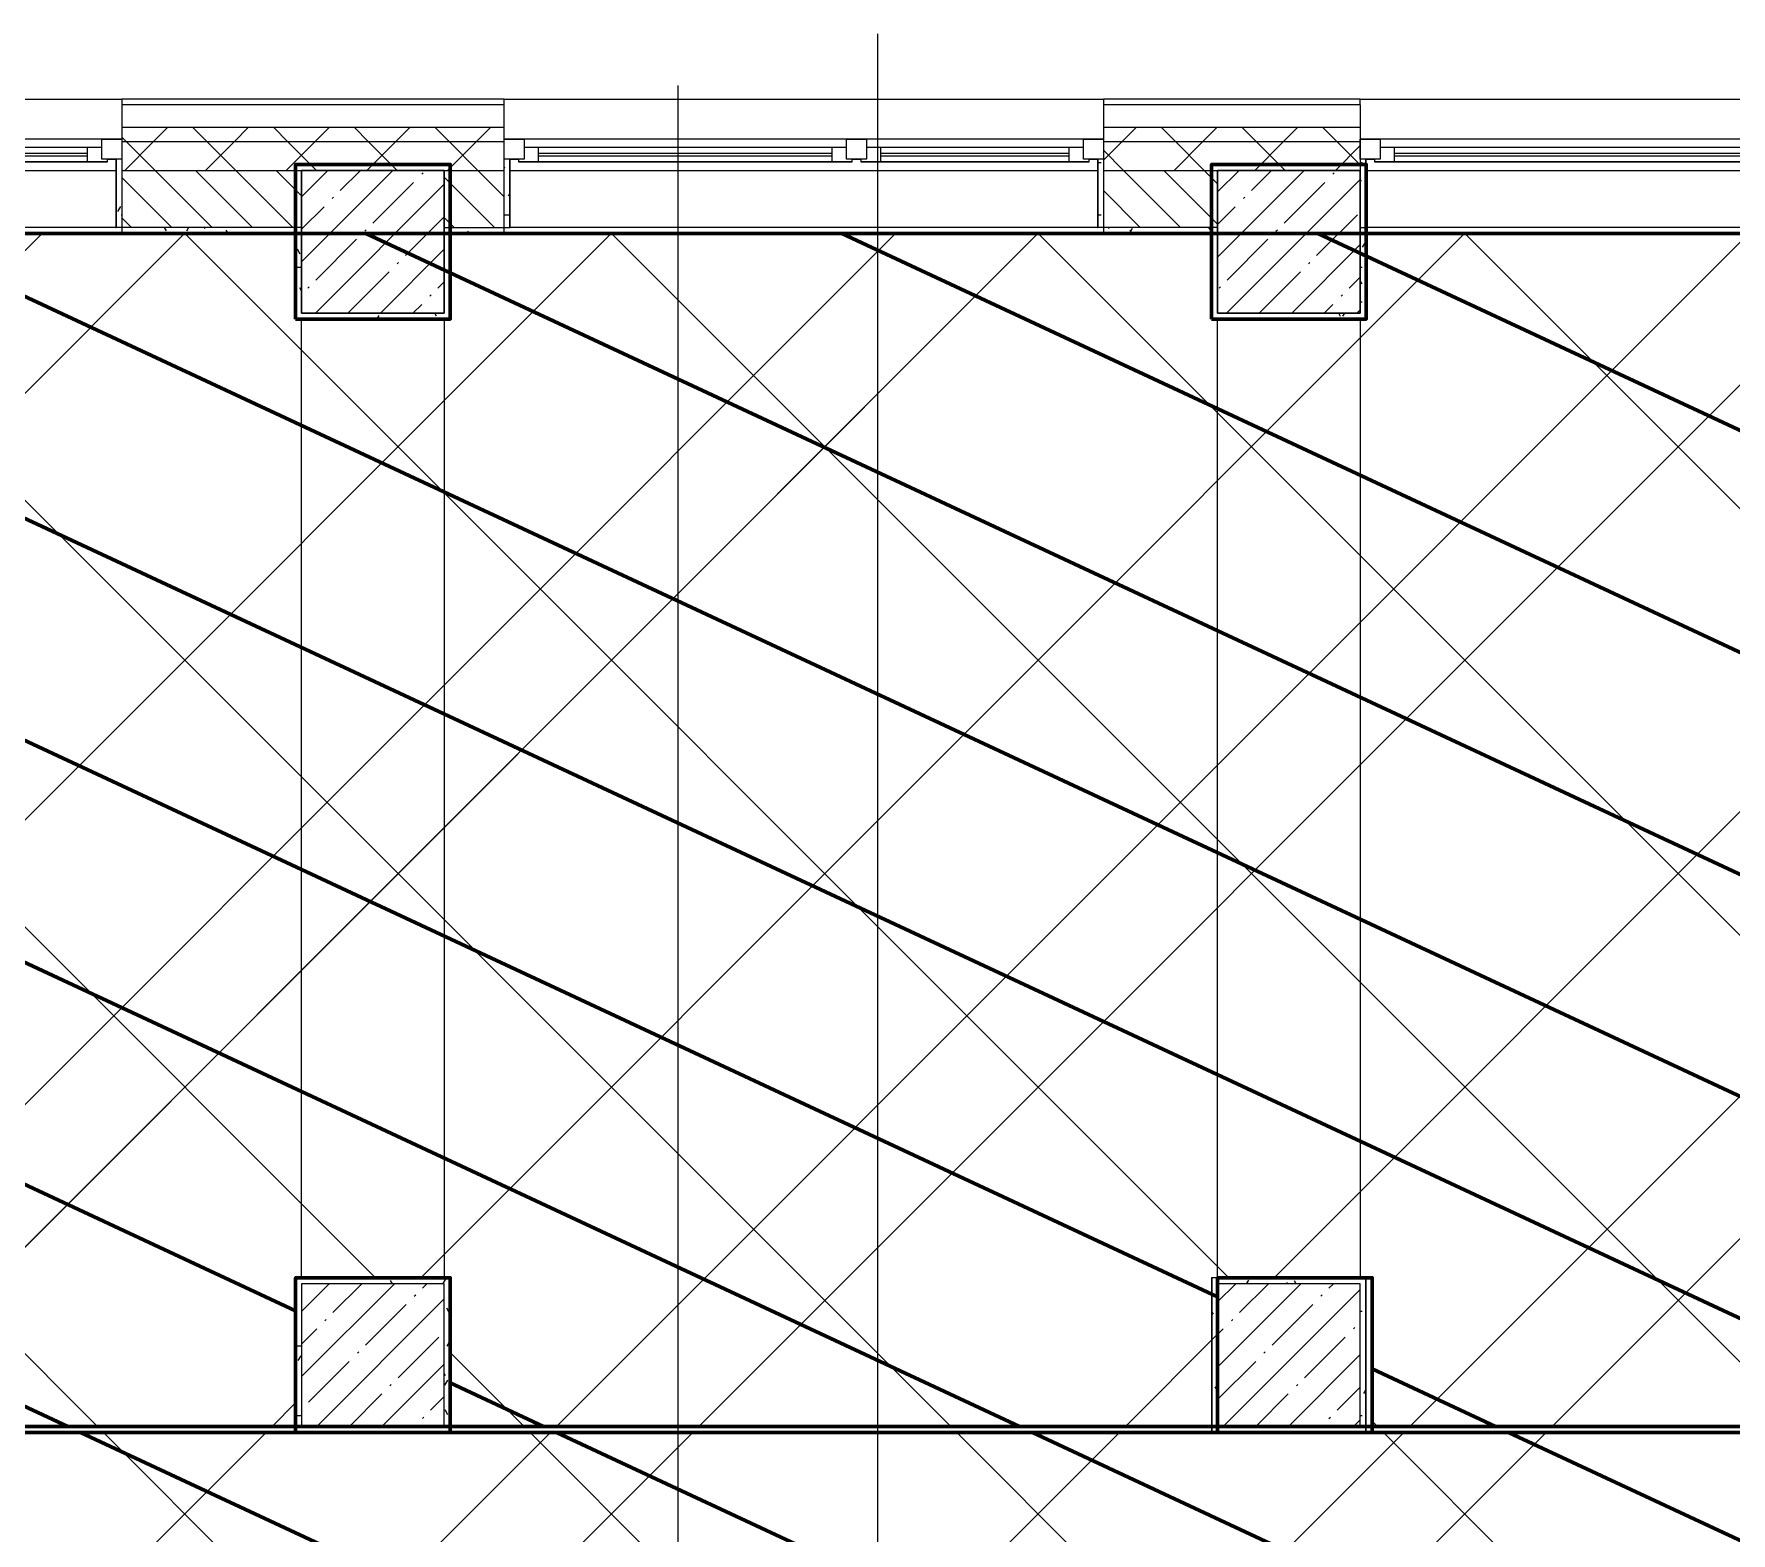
# Model space of a CAD drawing. Header units: millimetres. Extents: x -164500 to 426394, y -51911 to 102118.
# Drawn here: x 361830 to 367777, y 22327 to 27578 of the extents above; entities that cross this region are included whole.
import ezdxf

# ---------------------------------------------------------------- set-up
doc = ezdxf.new("R2010")
doc.units = ezdxf.units.MM
for name, color, linetype, lineweight in [('0) шлифовка', 5, 'Continuous', 60), ('5.3) П-11 3 этаж 3.12 4 вып', 160, 'Continuous', 30), ('A-FLOR', 7, 'Continuous', 9), ('A-GLAZ', 7, 'Continuous', 9), ('A-GLAZ-1', 7, 'Continuous', 5), ('A-WALL', 7, 'Continuous', 5), ('I-WALL', 7, 'Continuous', 5), ('S-COLS', 7, 'Continuous', 9), ('S-COLS-1', 7, 'Continuous', 5), ('Оси', 7, 'Continuous', 9)]:
    doc.layers.add(name, color=color, linetype=linetype, lineweight=lineweight)
doc.layers.add('2) защита вин плитк', color=6, linetype='Continuous')
doc.layers.add('3.2.3) П-13.2', color=6, linetype='Continuous')
doc.layers.add('A-WALL-1', color=9, linetype='Continuous', lineweight=5, true_color=0x808080)
doc.layers.add('A-WALL-FNSH-1', color=9, linetype='Continuous', lineweight=5, true_color=0x808080)
pattern_1 = [(155, (327967.4, 26879), (-297.882, -638.811), [])]
pattern_2 = [(45, (289227.4, 1e-08), (-114.04925, 114.04925), []), (45, (289341.45, 1e-08), (-114.04925, 114.04925), [201.612, -40.322, 6.706, -33.617])]
pattern_3 = [(45, (289227.4, 1e-08), (-141.42136, 141.42136), []), (135, (289227.4, 1e-08), (-141.42136, -141.42136), [])]
pattern_4 = [(0, (289227.4, 1e-08), (243.84, 60.96), [20.117, -162.763, 20.117, -162.763, -975.36]), (0, (289227.4, 1e-08), (243.84, 60.96), [-365.76, 20.117, -345.643, 20.117, -162.763, -426.72]), (0, (289227.4, 1e-08), (243.84, 60.96), [-914.4, 20.117, -101.803, 20.117, -284.683]), (120, (289318.84, 30.48), (-174.71291, 180.691634), [20.117, -162.763, 20.117, -162.763, -975.36]), (120, (289318.84, 30.48), (-174.71291, 180.691634), [-365.76, 20.117, -345.643, 20.117, -162.763, -426.72]), (120, (289318.84, 30.48), (-174.71291, 180.691634), [-914.4, 20.117, -101.803, 20.117, -284.683]), (240, (289349.32, 152.4), (-69.12709, -241.651634), [20.117, -162.763, 20.117, -162.763, -975.36]), (240, (289349.32, 152.4), (-69.12709, -241.651634), [-365.76, 20.117, -345.643, 20.117, -162.763, -426.72]), (240, (289349.32, 152.4), (-69.12709, -241.651634), [-914.4, 20.117, -101.803, 20.117, -284.683])]
pattern_5 = [(45, (327967.4, 26879), (-747.606, 747.606), [])]
pattern_6 = [(45, (327967.4, 26879), (-1495.21, 1495.21), []), (45, (328964.2, 26879), (-1495.21, 1495.21), [])]
pattern_7 = [(45, (327967.4, 26879), (-747.606, 747.606), []), (135, (327967.4, 26879), (-747.606, -747.606), [])]

# ---------------------------------------------------------------- blocks, each defined once
blk = doc.blocks.new('BSC_Колонна _Прямоугольная - 500х500-V540-Объем проектирования 3 этажа')
at = {"layer": 'S-COLS-1'}
h = blk.add_hatch(dxfattribs=at)
h.set_pattern_fill('FP_72', color=256, style=0, pattern_type=2)
h.set_pattern_definition([(45, (-77000, -22950), (-114.04925, 114.04925), []), (45, (-76885.95, -22950), (-114.04925, 114.04925), [201.613, -40.323, 6.706, -33.617])])
h.paths.add_polyline_path([(250, -250), (250, 250), (-250, 250), (-250, -250)])
for p, q in [((250, 250), (-250, 250)), ((-250, 250), (-250, -250)), ((250, -250), (250, 250)), ((-250, -250), (250, -250))]:
    blk.add_line(p, q, dxfattribs=at)
blk = doc.blocks.new('BSC_Колонна _Прямоугольная - 500х500-V541-Объем проектирования 3 этажа')
at = {"layer": 'S-COLS-1'}
h = blk.add_hatch(dxfattribs=at)
h.set_pattern_fill('FP_73', color=256, style=0, pattern_type=2)
h.set_pattern_definition([(45, (-73790, -22950), (-114.04925, 114.04925), []), (45, (-73675.95, -22950), (-114.04925, 114.04925), [201.613, -40.323, 6.706, -33.617])])
h.paths.add_polyline_path([(-10.9, -250), (250, -250), (250, 250), (-250, 250), (-250, -250), (-190.9, -250)])
for p, q in [((250, 250), (-250, 250)), ((-250, 250), (-250, -250)), ((250, -250), (250, 250)), ((-250, -250), (250, -250))]:
    blk.add_line(p, q, dxfattribs=at)
blk = doc.blocks.new('120_Окно_СКБ_2Ст - 120_Окно_СКБ_2Ст 3100х2500 _мал_створка слева_ 2-19089248-Объем проектирования 3 этажа')
at = {"layer": 'A-GLAZ'}
for p, q in [((-1550, -75), (-1550, -5)), ((-1550, -5), (-1480, -5)), ((-1480, -5), (-1480, -75)), ((650, -35), (-1480, -35)), ((-1480, -35), (-1480, -75)), ((-1430, -85), (-1430, -35)), ((600, -85), (600, -35)), ((650, -75), (650, -5)), ((650, -5), (720, -5)), ((650, -75), (650, -35)), ((720, -5), (720, -75)), ((1480, -35), (720, -35)), ((720, -35), (720, -75)), ((770, -85), (770, -35)), ((1430, -85), (1430, -35)), ((1480, -75), (1480, -5)), ((1480, -5), (1550, -5)), ((1480, -75), (1480, -35)), ((1550, -5), (1550, -75)), ((-1480, -75), (-1550, -75)), ((-1480, -75), (-1500, -75)), ((-1500, -75), (-1500, -85)), ((-1500, -85), (670, -85)), ((670, -85), (-1500, -85)), ((720, -75), (650, -75)), ((670, -75), (650, -75)), ((670, -85), (670, -75)), ((720, -75), (700, -75)), ((700, -75), (700, -85)), ((700, -85), (1500, -85)), ((1500, -85), (700, -85)), ((1550, -75), (1480, -75)), ((1500, -75), (1480, -75)), ((1500, -85), (1500, -75))]:
    blk.add_line(p, q, dxfattribs=at)
at = {"layer": 'A-GLAZ-1'}
for p, q in [((1550, -5), (-1550, -5)), ((-1430, -55), (600, -55)), ((770, -55), (1430, -55)), ((-1530, -75), (-1500, -75)), ((600, -65), (-1430, -65)), ((670, -75), (700, -75)), ((1430, -65), (770, -65)), ((1500, -75), (1530, -75))]:
    blk.add_line(p, q, dxfattribs=at)
blk = doc.blocks.new('120_Окно_СКБ_2Ст - 120_Окно_СКБ_2Ст 2100х2400 _мал створка справа_-19092174-Объем проектирования 3 этажа')
at = {"layer": 'A-GLAZ'}
for p, q in [((-1050, -75), (-1050, -5)), ((-1050, -5), (-980, -5)), ((-980, -5), (-980, -75)), ((150, -35), (-980, -35)), ((-980, -35), (-980, -75)), ((-930, -85), (-930, -35)), ((100, -85), (100, -35)), ((150, -75), (150, -5)), ((150, -5), (220, -5)), ((150, -75), (150, -35)), ((220, -5), (220, -75)), ((980, -35), (220, -35)), ((220, -35), (220, -75)), ((270, -85), (270, -35)), ((930, -85), (930, -35)), ((980, -75), (980, -5)), ((980, -5), (1050, -5)), ((980, -75), (980, -35)), ((1050, -5), (1050, -75)), ((-980, -75), (-1050, -75)), ((-980, -75), (-1000, -75)), ((-1000, -75), (-1000, -85)), ((-1000, -85), (170, -85)), ((170, -85), (-1000, -85)), ((220, -75), (150, -75)), ((170, -75), (150, -75)), ((170, -85), (170, -75)), ((220, -75), (200, -75)), ((200, -75), (200, -85)), ((200, -85), (1000, -85)), ((1000, -85), (200, -85)), ((1050, -75), (980, -75)), ((1000, -75), (980, -75)), ((1000, -85), (1000, -75))]:
    blk.add_line(p, q, dxfattribs=at)
at = {"layer": 'A-GLAZ-1'}
for p, q in [((1050, -5), (-1050, -5)), ((-930, -55), (100, -55)), ((270, -55), (930, -55)), ((-1030, -75), (-1000, -75)), ((100, -65), (-930, -65)), ((170, -75), (200, -75)), ((930, -65), (270, -65)), ((1000, -75), (1030, -75))]:
    blk.add_line(p, q, dxfattribs=at)

msp = doc.modelspace()

# ---------------------------------------------------------------- hatches: boundary and pattern name
at = {"layer": '0) шлифовка', "true_color": 0x2776bb}
h = msp.add_hatch(dxfattribs=at)
h.set_pattern_fill('ANSI31', color=152, scale=222, angle=110)
h.set_pattern_definition(pattern_1)
h.paths.add_polyline_path([(372231.501, 26879), (356008.402, 26879), (356008.402, 22700), (359516.402, 22700), (359516.402, 23221), (360058.402, 23221), (360058.402, 22700), (362746.402, 22700), (362746.402, 23221), (363288.402, 23221), (363288.402, 22700), (365977.402, 22700), (365977.402, 23221), (366519.402, 23221), (366519.402, 22700), (369856.402, 22700), (369856.402, 23221), (370398.402, 23221), (370398.402, 22700), (372231.501, 22700)])
h = msp.add_hatch(dxfattribs=at)
h.set_pattern_fill('ANSI31', color=152, scale=222, angle=110)
h.set_pattern_definition(pattern_1)
h.paths.add_polyline_path([(373686.402, 15129), (373427.402, 15129), (373427.402, 15493), (368328.402, 15493), (368328.402, 15129), (367786.402, 15129), (367786.402, 15493), (363309.402, 15493), (363309.402, 15150), (362767.402, 15150), (362767.402, 15692), (363114.828, 15692), (363114.828, 18579), (362726.457, 18579), (362726.457, 19121), (363268.457, 19121), (363268.457, 18747), (367807.402, 18747), (367807.402, 19132), (368349.402, 19132), (368349.402, 18747), (373377.402, 18747), (373377.402, 19132), (373919.402, 19132), (374197.402, 19121.773), (374197.402, 22700), (372231.501, 22700), (372231.501, 22679), (370398.402, 22679), (370398.402, 22679), (369856.402, 22679), (366519.402, 22679), (366519.402, 22679), (365977.402, 22679), (363288.402, 22679), (363288.402, 22679), (362746.402, 22679), (360058.402, 22679), (360058.402, 22679), (359516.402, 22679), (356008.402, 22679), (356008.402, 22700), (355987.402, 22700), (355987.402, 13621), (357898.402, 13621), (357898.402, 11900), (369148.402, 11900), (369148.402, 11901), (372776.402, 11901), (373686.402, 11900.36)])
at = {"layer": '2) защита вин плитк'}
h = msp.add_hatch(dxfattribs=at)
h.set_pattern_fill('ANSI31', color=256, scale=333)
h.set_pattern_definition(pattern_5)
h.paths.add_polyline_path([(372231.501, 26879), (356008.402, 26879), (356008.402, 22700), (359516.402, 22700), (359516.402, 23221), (360058.402, 23221), (360058.402, 22700), (362746.402, 22700), (362746.402, 23221), (363288.402, 23221), (363288.402, 22700), (365977.402, 22700), (365977.402, 23221), (366519.402, 23221), (366519.402, 22700), (369856.402, 22700), (369856.402, 23221), (370398.402, 23221), (370398.402, 22700), (372231.501, 22700)])
h = msp.add_hatch(dxfattribs=at)
h.set_pattern_fill('ANSI31', color=256, scale=333)
h.set_pattern_definition(pattern_5)
h.paths.add_polyline_path([(373686.402, 15129), (373427.402, 15129), (373427.402, 15493), (368328.402, 15493), (368328.402, 15129), (367786.402, 15129), (367786.402, 15493), (363309.402, 15493), (363309.402, 15150), (362767.402, 15150), (362767.402, 15692), (363114.828, 15692), (363114.828, 18579), (362726.457, 18579), (362726.457, 19121), (363268.457, 19121), (363268.457, 18747), (367807.402, 18747), (367807.402, 19132), (368349.402, 19132), (368349.402, 18747), (373377.402, 18747), (373377.402, 19132), (373919.402, 19132), (374197.402, 19121.773), (374197.402, 22700), (372231.501, 22700), (372231.501, 22679), (370398.402, 22679), (370398.402, 22679), (369856.402, 22679), (366519.402, 22679), (366519.402, 22679), (365977.402, 22679), (363288.402, 22679), (363288.402, 22679), (362746.402, 22679), (360058.402, 22679), (360058.402, 22679), (359516.402, 22679), (356008.402, 22679), (356008.402, 22700), (355987.402, 22700), (355987.402, 13621), (357898.402, 13621), (357898.402, 11900), (369148.402, 11900), (369148.402, 11901), (372776.402, 11901), (373686.402, 11900.36)])
at = {"layer": '3.2.3) П-13.2'}
h = msp.add_hatch(dxfattribs=at)
h.set_pattern_fill('ANSI32', color=256, scale=222)
h.set_pattern_definition(pattern_6)
h.paths.add_polyline_path([(372231.501, 26879), (356008.402, 26879), (356008.402, 22700), (359516.402, 22700), (359516.402, 23221), (360058.402, 23221), (360058.402, 22700), (362746.402, 22700), (362746.402, 23221), (363288.402, 23221), (363288.402, 22700), (365977.402, 22700), (365977.402, 23221), (366519.402, 23221), (366519.402, 22700), (369856.402, 22700), (369856.402, 23221), (370398.402, 23221), (370398.402, 22700), (372231.501, 22700)])
h = msp.add_hatch(dxfattribs=at)
h.set_pattern_fill('ANSI32', color=256, scale=222)
h.set_pattern_definition(pattern_6)
h.paths.add_polyline_path([(373686.402, 15129), (373427.402, 15129), (373427.402, 15493), (368328.402, 15493), (368328.402, 15129), (367786.402, 15129), (367786.402, 15493), (363309.402, 15493), (363309.402, 15150), (362767.402, 15150), (362767.402, 15692), (363114.828, 15692), (363114.828, 18579), (362726.457, 18579), (362726.457, 19121), (363268.457, 19121), (363268.457, 18747), (367807.402, 18747), (367807.402, 19132), (368349.402, 19132), (368349.402, 18747), (373377.402, 18747), (373377.402, 19132), (373919.402, 19132), (374197.402, 19121.773), (374197.402, 22700), (372231.501, 22700), (372231.501, 22679), (370398.402, 22679), (370398.402, 22679), (369856.402, 22679), (366519.402, 22679), (366519.402, 22679), (365977.402, 22679), (363288.402, 22679), (363288.402, 22679), (362746.402, 22679), (360058.402, 22679), (360058.402, 22679), (359516.402, 22679), (356008.402, 22679), (356008.402, 22700), (355987.402, 22700), (355987.402, 13621), (357898.402, 13621), (357898.402, 11900), (369148.402, 11900), (369148.402, 11901), (372776.402, 11901), (373686.402, 11900.36)])
at = {"layer": '5.3) П-11 3 этаж 3.12 4 вып'}
h = msp.add_hatch(dxfattribs=at)
h.set_pattern_fill('ANSI37', color=256, scale=333)
h.set_pattern_definition(pattern_7)
h.paths.add_polyline_path([(372231.501, 26879), (356008.402, 26879), (356008.402, 22700), (359516.402, 22700), (359516.402, 23221), (360058.402, 23221), (360058.402, 22700), (362746.402, 22700), (362746.402, 23221), (363288.402, 23221), (363288.402, 22700), (365977.402, 22700), (365977.402, 23221), (366519.402, 23221), (366519.402, 22700), (369856.402, 22700), (369856.402, 23221), (370398.402, 23221), (370398.402, 22700), (372231.501, 22700)])
h = msp.add_hatch(dxfattribs=at)
h.set_pattern_fill('ANSI37', color=256, scale=333)
h.set_pattern_definition(pattern_7)
h.paths.add_polyline_path([(372231.501, 26879), (356008.402, 26879), (356008.402, 22700), (359516.402, 22700), (359516.402, 23221), (360058.402, 23221), (360058.402, 22700), (362746.402, 22700), (362746.402, 23221), (363288.402, 23221), (363288.402, 22700), (365977.402, 22700), (365977.402, 23221), (366519.402, 23221), (366519.402, 22700), (369856.402, 22700), (369856.402, 23221), (370398.402, 23221), (370398.402, 22700), (372231.501, 22700)])
h = msp.add_hatch(dxfattribs=at)
h.set_pattern_fill('ANSI37', color=256, scale=333)
h.set_pattern_definition(pattern_7)
h.paths.add_polyline_path([(373686.402, 15129), (373427.402, 15129), (373427.402, 15493), (368328.402, 15493), (368328.402, 15129), (367786.402, 15129), (367786.402, 15493), (363309.402, 15493), (363309.402, 15150), (362767.402, 15150), (362767.402, 15692), (363114.828, 15692), (363114.828, 18579), (362726.457, 18579), (362726.457, 19121), (363268.457, 19121), (363268.457, 18747), (367807.402, 18747), (367807.402, 19132), (368349.402, 19132), (368349.402, 18747), (373377.402, 18747), (373377.402, 19132), (373919.402, 19132), (374197.402, 19121.773), (374197.402, 22700), (372231.501, 22700), (372231.501, 22679), (370398.402, 22679), (370398.402, 22679), (369856.402, 22679), (366519.402, 22679), (366519.402, 22679), (365977.402, 22679), (363288.402, 22679), (363288.402, 22679), (362746.402, 22679), (360058.402, 22679), (360058.402, 22679), (359516.402, 22679), (356008.402, 22679), (356008.402, 22700), (355987.402, 22700), (355987.402, 13621), (357898.402, 13621), (357898.402, 11900), (369148.402, 11900), (369148.402, 11901), (372776.402, 11901), (373686.402, 11900.36)])
at = {"layer": 'A-WALL'}
h = msp.add_hatch(dxfattribs=at)
h.set_pattern_fill('FP_24', color=256, style=0, pattern_type=2)
h.set_pattern_definition(pattern_3)
h.paths.add_polyline_path([(382406.468, 27200), (382437.402, 27200), (382437.402, 27250), (369577.402, 27250), (369577.402, 27200), (382387.402, 27200)])
h.paths.add_polyline_path([(363288.402, 27200), (363477.402, 27200), (363477.402, 27250), (362137.402, 27250), (362137.402, 27200), (363287.402, 27200)])
h.paths.add_polyline_path([(365577.402, 27200), (366477.402, 27200), (366477.402, 27250), (365577.402, 27250), (365577.402, 27210)])
h.paths.add_polyline_path([(359563.173, 27200), (360037.402, 27200), (360037.402, 27250), (358837.402, 27250), (358837.402, 27200), (359537.402, 27200)])
h.paths.add_polyline_path([(355747.039, 27200), (356337.402, 27200), (356337.402, 27250), (355747.039, 27250), (355747.039, 27243.054)])
h = msp.add_hatch(dxfattribs=at)
h.set_pattern_fill('FP_24', color=256, style=0, pattern_type=2)
h.set_pattern_definition(pattern_3)
h.paths.add_polyline_path([(375879.812, 27100), (382387.402, 27100), (382387.402, 27200), (369577.402, 27200), (369577.402, 27100), (373977.402, 27100)])
h.paths.add_polyline_path([(359537.402, 27100), (360037.402, 27100), (360037.402, 27200), (358837.402, 27200), (358837.402, 27100), (359019.285, 27100)])
h.paths.add_polyline_path([(355987.402, 27100), (356337.402, 27100), (356337.402, 27200), (355747.039, 27200), (355747.039, 27100), (355755.957, 27100)])
h.paths.add_polyline_path([(362137.402, 27100), (363477.402, 27100), (363477.402, 27200), (362137.402, 27200), (362137.402, 27140)])
h.paths.add_polyline_path([(365577.402, 27100), (366477.402, 27100), (366477.402, 27200), (365577.402, 27200), (365577.402, 27129.414)])
h = msp.add_hatch(dxfattribs=at)
h.set_pattern_fill('FP_2', color=256, style=0, pattern_type=2)
h.set_pattern_definition([(135, (289227.4, 1e-08), (-70.71068, -70.71068), [])])
h.paths.add_polyline_path([(370377.402, 26900), (373427.402, 26900), (373427.402, 27100), (370377.402, 27100), (370377.402, 27003.161)])
h.paths.add_polyline_path([(369877.402, 26900), (369877.402, 27100), (369577.402, 27100), (369577.402, 26900)])
h.paths.add_polyline_path([(365977.402, 26900), (365977.402, 27100), (365577.402, 27100), (365577.402, 26900), (365817.884, 26900)])
h.paths.add_polyline_path([(363267.402, 26900), (363477.402, 26900), (363477.402, 27100), (363267.402, 27100)])
h.paths.add_polyline_path([(362624.676, 26900), (362767.402, 26900), (362767.402, 27100), (362137.402, 27100), (362137.402, 26900), (362623.767, 26900)])
h.paths.add_polyline_path([(359019.285, 26900), (359537.402, 26900), (359537.402, 27100), (358837.402, 27100), (358837.402, 26900)])
h.paths.add_polyline_path([(356006.493, 26900), (356337.402, 26900), (356337.402, 27100), (355987.402, 27100), (355987.402, 26900)])
at = {"layer": 'I-WALL'}
h = msp.add_hatch(dxfattribs=at)
h.set_pattern_fill('FP_191', color=256, style=0, pattern_type=2)
h.set_pattern_definition(pattern_4)
h.paths.add_polyline_path([(362117.402, 26900), (362137.402, 26900), (362137.402, 27140), (362117.402, 27140), (362117.402, 26914.753)])
h = msp.add_hatch(dxfattribs=at)
h.set_pattern_fill('FP_191', color=256, style=0, pattern_type=2)
h.set_pattern_definition(pattern_4)
h.paths.add_polyline_path([(363477.402, 26900), (363497.402, 26900), (363497.402, 27140), (363477.402, 27140), (363477.402, 27100)])
h = msp.add_hatch(dxfattribs=at)
h.set_pattern_fill('FP_191', color=256, style=0, pattern_type=2)
h.set_pattern_definition(pattern_4)
h.paths.add_polyline_path([(365577.402, 26900), (365577.402, 27140), (365557.402, 27140), (365557.402, 26900)])
h = msp.add_hatch(dxfattribs=at)
h.set_pattern_fill('FP_191', color=256, style=0, pattern_type=2)
h.set_pattern_definition(pattern_4)
h.paths.add_polyline_path([(366477.402, 26900), (366497.402, 26900), (366497.402, 27140), (366477.402, 27140), (366477.402, 26949.196)])
h = msp.add_hatch(dxfattribs=at)
h.set_pattern_fill('FP_191', color=256, style=0, pattern_type=2)
h.set_pattern_definition(pattern_4)
h.paths.add_polyline_path([(362717.402, 26880), (362767.402, 26880), (362767.402, 26900), (362137.402, 26900), (362137.402, 26880), (362554.557, 26880)])
h = msp.add_hatch(dxfattribs=at)
h.set_pattern_fill('FP_191', color=256, style=0, pattern_type=2)
h.set_pattern_definition(pattern_4)
h.paths.add_polyline_path([(363287.402, 26880), (363477.402, 26880), (363477.402, 26900), (363287.402, 26898.942), (363287.402, 26880.03)])
h.paths.add_polyline_path([(365927.402, 26880), (365977.402, 26880), (365977.402, 26900), (365577.402, 26900), (365577.402, 26880), (365817.884, 26880)])
h = msp.add_hatch(dxfattribs=at)
h.set_pattern_fill('FP_191', color=256, style=0, pattern_type=2)
h.set_pattern_definition(pattern_4)
h.paths.add_polyline_path([(366492.496, 26600), (366497.402, 26600), (366497.402, 26900), (366477.402, 26900), (366477.402, 26600)])
h = msp.add_hatch(dxfattribs=at)
h.set_pattern_fill('FP_191', color=256, style=0, pattern_type=2)
h.set_pattern_definition(pattern_4)
h.paths.add_polyline_path([(362747.402, 26580), (362767.402, 26580), (362767.402, 26880), (362747.402, 26879), (362747.402, 26600)])
h = msp.add_hatch(dxfattribs=at)
h.set_pattern_fill('FP_191', color=256, style=0, pattern_type=2)
h.set_pattern_definition(pattern_4)
h.paths.add_polyline_path([(365957.402, 26580), (365977.402, 26580), (365977.402, 26880), (365957.402, 26879), (365957.402, 26600)])
h = msp.add_hatch(dxfattribs=at)
h.set_pattern_fill('FP_191', color=256, style=0, pattern_type=2)
h.set_pattern_definition(pattern_4)
h.paths.add_polyline_path([(362767.402, 26580), (363287.402, 26580), (363287.402, 26600), (362767.402, 26600)])
h = msp.add_hatch(dxfattribs=at)
h.set_pattern_fill('FP_191', color=256, style=0, pattern_type=2)
h.set_pattern_definition(pattern_4)
h.paths.add_polyline_path([(366474.461, 26580), (366497.402, 26580), (366497.402, 26600), (365977.402, 26600), (365977.402, 26580), (366089.828, 26580)])
h = msp.add_hatch(dxfattribs=at)
h.set_pattern_fill('FP_191', color=256, style=0, pattern_type=2)
h.set_pattern_definition(pattern_4)
h.paths.add_polyline_path([(362747.402, 23200), (363287.402, 23200), (363287.402, 23220), (362747.402, 23220)])
h = msp.add_hatch(dxfattribs=at)
h.set_pattern_fill('FP_191', color=256, style=0, pattern_type=2)
h.set_pattern_definition(pattern_4)
h.paths.add_polyline_path([(362747.402, 22680), (362767.402, 22680), (362767.402, 23200), (362747.402, 23199.231), (362747.402, 22700)])
h = msp.add_hatch(dxfattribs=at)
h.set_pattern_fill('FP_191', color=256, style=0, pattern_type=2)
h.set_pattern_definition(pattern_4)
h.paths.add_polyline_path([(363287.402, 22700), (363287.402, 23200), (363267.402, 23200), (363267.402, 22700)])
h = msp.add_hatch(dxfattribs=at)
h.set_pattern_fill('FP_191', color=256, style=0, pattern_type=2)
h.set_pattern_definition(pattern_4)
h.paths.add_polyline_path([(366497.402, 23200), (366497.402, 23220), (365957.402, 23220), (365957.402, 23200), (366477.402, 23200)])
h = msp.add_hatch(dxfattribs=at)
h.set_pattern_fill('FP_191', color=256, style=0, pattern_type=2)
h.set_pattern_definition(pattern_4)
h.paths.add_polyline_path([(365957.402, 22680), (365977.402, 22680), (365977.402, 23200), (365957.402, 23199.231), (365957.402, 22700)])
h = msp.add_hatch(dxfattribs=at)
h.set_pattern_fill('FP_191', color=256, style=0, pattern_type=2)
h.set_pattern_definition(pattern_4)
h.paths.add_polyline_path([(366497.402, 22700), (366497.402, 23200), (366477.402, 23200), (366477.402, 22700)])
h = msp.add_hatch(dxfattribs=at)
h.set_pattern_fill('FP_191', color=256, style=0, pattern_type=2)
h.set_pattern_definition(pattern_4)
h.paths.add_polyline_path([(363287.402, 22680), (363287.402, 22700), (362767.402, 22700), (362767.402, 22680), (363267.402, 22680)])
h = msp.add_hatch(dxfattribs=at)
h.set_pattern_fill('FP_191', color=256, style=0, pattern_type=2)
h.set_pattern_definition(pattern_4)
h.paths.add_polyline_path([(366477.402, 22680), (366497.402, 22680), (366497.402, 22700), (365977.402, 22700), (365977.402, 22680)])
at = {"layer": 'S-COLS-1'}
h = msp.add_hatch(dxfattribs=at)
h.set_pattern_fill('FP_1', color=256, style=0, pattern_type=2)
h.set_pattern_definition(pattern_2)
h.paths.add_polyline_path([(362826.5, 26600), (363267.402, 26600), (363267.402, 27100), (362767.402, 27100), (362767.402, 26600)])
h = msp.add_hatch(dxfattribs=at)
h.set_pattern_fill('FP_1', color=256, style=0, pattern_type=2)
h.set_pattern_definition(pattern_2)
h.paths.add_polyline_path([(366089.828, 26600), (366477.402, 26600), (366477.402, 27100), (365977.402, 27100), (365977.402, 26600)])

# ---------------------------------------------------------------- linework, layer by layer
at = {"layer": '0) шлифовка'}
for points in [[(362746.402, 26579), (363288.402, 26579), (363288.402, 27121), (362746.402, 27121)], [(365956.402, 26579), (366498.402, 26579), (366498.402, 27121), (365956.402, 27121)], [(356008.402, 26879), (372231.501, 26879), (372231.501, 22679), (356008.402, 22679)], [(362746.402, 22679), (363288.402, 22679), (363288.402, 23221), (362746.402, 23221)], [(365977.402, 22679), (366519.402, 22679), (366519.402, 23221), (365977.402, 23221)], [(374197.402, 22700), (355987.402, 22700), (355987.402, 11900), (374197.402, 11900)]]:
    msp.add_lwpolyline(points, close=True, dxfattribs=at)
at = {"layer": 'A-FLOR'}
for p, q in [((362747.402, 26879), (362747.402, 26580)), ((363287.402, 26580), (363287.402, 26880)), ((365957.402, 26879), (365957.402, 26580)), ((366497.402, 26580), (366497.402, 26602.77)), ((362747.402, 26580), (363287.402, 26580)), ((362767.402, 23220), (362767.402, 26580)), ((363267.402, 26580), (363267.402, 23220)), ((365957.402, 26580), (366497.402, 26580)), ((365977.402, 23220), (365977.402, 26580)), ((366477.402, 26580), (366477.402, 23220))]:
    msp.add_line(p, q, dxfattribs=at)
at = {"layer": 'A-WALL'}
for p, q in [((360037.402, 27350), (362137.402, 27350)), ((363477.402, 27330), (362137.402, 27330)), ((363477.402, 27350), (365577.402, 27350)), ((366477.402, 27330), (365577.402, 27330)), ((366477.402, 27350), (369577.402, 27350)), ((363477.402, 27250), (362137.402, 27250)), ((366477.402, 27250), (365577.402, 27250)), ((363477.402, 27200), (362137.402, 27200)), ((366477.402, 27200), (365577.402, 27200)), ((362767.402, 26900), (362117.402, 26900)), ((363267.402, 26900), (363497.402, 26900)), ((365977.402, 26900), (365557.402, 26900)), ((362137.402, 26880), (362747.402, 26880)), ((362747.402, 26880), (362747.402, 26879)), ((365957.402, 26880), (365957.402, 26879))]:
    msp.add_line(p, q, dxfattribs=at)
at = {"layer": 'A-WALL-1'}
for p, q in [((362137.402, 27330), (362137.402, 26880)), ((363477.402, 26880), (363477.402, 27330)), ((365577.402, 27330), (365577.402, 26880)), ((366477.402, 27330), (366477.402, 26900)), ((362137.402, 27140), (362117.402, 27140)), ((362117.402, 27140), (362117.402, 26900)), ((363497.402, 27140), (363477.402, 27140)), ((363497.402, 26900), (363497.402, 27140)), ((365577.402, 27140), (365557.402, 27140)), ((365557.402, 27140), (365557.402, 26900)), ((366497.402, 27140), (366477.402, 27140)), ((366497.402, 26900), (366497.402, 27140)), ((362137.402, 27100), (363477.402, 27100)), ((362767.402, 26600), (362767.402, 27100)), ((363267.402, 27100), (363267.402, 26600)), ((365577.402, 27100), (366477.402, 27100)), ((365977.402, 26600), (365977.402, 27100)), ((366477.402, 26900), (366477.402, 26600)), ((366477.402, 26900), (366497.402, 26900)), ((366497.402, 26580), (366497.402, 26900)), ((363287.402, 26880), (363288.402, 26880)), ((365577.402, 26880), (365957.402, 26880)), ((363267.402, 26600), (362767.402, 26600)), ((366477.402, 26600), (365977.402, 26600)), ((363287.402, 23220), (362747.402, 23220)), ((362747.402, 23220), (362747.402, 22680)), ((363287.402, 22680), (363287.402, 23220)), ((366497.402, 23220), (365957.402, 23220)), ((365957.402, 23220), (365957.402, 22680)), ((366497.402, 22680), (366497.402, 23220)), ((362747.402, 22680), (363287.402, 22680)), ((365957.402, 22680), (366497.402, 22680))]:
    msp.add_line(p, q, dxfattribs=at)
at = {"layer": 'A-WALL-FNSH-1'}
for p, q in [((363477.402, 27350), (362137.402, 27350)), ((362137.402, 27350), (362137.402, 27330)), ((363477.402, 27330), (363477.402, 27350)), ((366477.402, 27350), (365577.402, 27350)), ((365577.402, 27350), (365577.402, 27330)), ((366477.402, 27330), (366477.402, 27350)), ((362117.402, 27140), (362116.402, 27140)), ((362116.402, 27140), (362116.402, 26900)), ((363498.402, 27140), (363497.402, 27140)), ((363498.402, 26900), (363498.402, 27140)), ((365557.402, 27140), (365556.402, 27140)), ((365556.402, 27140), (365556.402, 26900)), ((366498.402, 27140), (366497.402, 27140)), ((366498.402, 26900), (366498.402, 27140)), ((362116.402, 26900), (362117.402, 26900)), ((363287.402, 26900), (363287.402, 26880)), ((363288.402, 26880), (363288.402, 26900)), ((363497.402, 26900), (363498.402, 26900)), ((365556.402, 26900), (365557.402, 26900)), ((366497.402, 26900), (366498.402, 26900)), ((366498.402, 26579), (366498.402, 26900)), ((362137.402, 26880), (362137.402, 26879)), ((362137.402, 26879), (362746.402, 26879)), ((362746.402, 26879), (362746.402, 26579)), ((363477.402, 26880), (363288.402, 26880)), ((363288.402, 26579), (363288.402, 26879)), ((363288.402, 26879), (363477.402, 26879)), ((363477.402, 26879), (363477.402, 26880)), ((365577.402, 26880), (365577.402, 26879)), ((365577.402, 26879), (365956.402, 26879)), ((365956.402, 26879), (365956.402, 26579)), ((362746.402, 26579), (363288.402, 26579)), ((365956.402, 26579), (366498.402, 26579)), ((363288.402, 23221), (362746.402, 23221)), ((362746.402, 23221), (362746.402, 22679)), ((363288.402, 22679), (363288.402, 23221)), ((366498.402, 23221), (365956.402, 23221)), ((365956.402, 23221), (365956.402, 22679)), ((366498.402, 22679), (366498.402, 23221)), ((362746.402, 22679), (363288.402, 22679)), ((365956.402, 22679), (366498.402, 22679))]:
    msp.add_line(p, q, dxfattribs=at)
at = {"layer": 'I-WALL'}
for p, q in [((360057.402, 27100), (362117.402, 27100)), ((360057.402, 27100), (362117.402, 27100)), ((363497.402, 27100), (365557.402, 27100)), ((363497.402, 27100), (365557.402, 27100)), ((366497.402, 27100), (369557.402, 27100)), ((366497.402, 27100), (369557.402, 27100)), ((362116.402, 26900), (360058.402, 26900)), ((365556.402, 26900), (363498.402, 26900)), ((369556.402, 26900), (366498.402, 26900)), ((360057.402, 26880), (362137.402, 26880)), ((362137.402, 26880), (360058.402, 26880)), ((362137.402, 26879), (360058.402, 26879)), ((365577.402, 26880), (363477.402, 26880)), ((365577.402, 26880), (363477.402, 26880)), ((365577.402, 26879), (363477.402, 26879)), ((366497.402, 26880), (369577.402, 26880)), ((369577.402, 26880), (366498.402, 26880)), ((369577.402, 26879), (366498.402, 26879))]:
    msp.add_line(p, q, dxfattribs=at)
at = {"layer": 'S-COLS'}
for p, q in [((362767.402, 27100), (362767.402, 26900)), ((363267.402, 26900), (363267.402, 27100)), ((365977.402, 27100), (365977.402, 26900))]:
    msp.add_line(p, q, dxfattribs=at)
at = {"layer": 'S-COLS-1'}
for p, q in [((363267.402, 27100), (362767.402, 27100)), ((366477.402, 27100), (365977.402, 27100)), ((366477.402, 26600), (366477.402, 27100)), ((362767.402, 26900), (362767.402, 26600)), ((363267.402, 26600), (363267.402, 26900)), ((365977.402, 26900), (365977.402, 26600)), ((362767.402, 26600), (363267.402, 26600)), ((365977.402, 26600), (366477.402, 26600))]:
    msp.add_line(p, q, dxfattribs=at)
at = {"layer": 'Оси'}
for points in [[(364787.402, -1906.259), (364787.402, 3093.741), (364787.402, 22578.071), (364787.402, 27578.071)], [(364087.402, -1906.259), (364087.402, 3093.741), (364087.402, 22398.071), (364087.402, 27398.071)]]:
    msp.add_lwpolyline(points, dxfattribs=at)

# ---------------------------------------------------------------- block references
at = {"layer": 'A-GLAZ', "color": 3}
for name, p in [('120_Окно_СКБ_2Ст - 120_Окно_СКБ_2Ст 2100х2400 _мал створка справа_-19092174-Объем проектирования 3 этажа', (361087.402, 27215)), ('120_Окно_СКБ_2Ст - 120_Окно_СКБ_2Ст 2100х2400 _мал створка справа_-19092174-Объем проектирования 3 этажа', (364527.402, 27215)), ('120_Окно_СКБ_2Ст - 120_Окно_СКБ_2Ст 3100х2500 _мал_створка слева_ 2-19089248-Объем проектирования 3 этажа', (368027.402, 27215))]:
    msp.add_blockref(name, p, dxfattribs=at)
at = {"layer": 'S-COLS'}
for name, p in [('BSC_Колонна _Прямоугольная - 500х500-V541-Объем проектирования 3 этажа', (363017.402, 22950)), ('BSC_Колонна _Прямоугольная - 500х500-V540-Объем проектирования 3 этажа', (366227.402, 22950))]:
    msp.add_blockref(name, p, dxfattribs=at)

doc.saveas('drawing.dxf')
